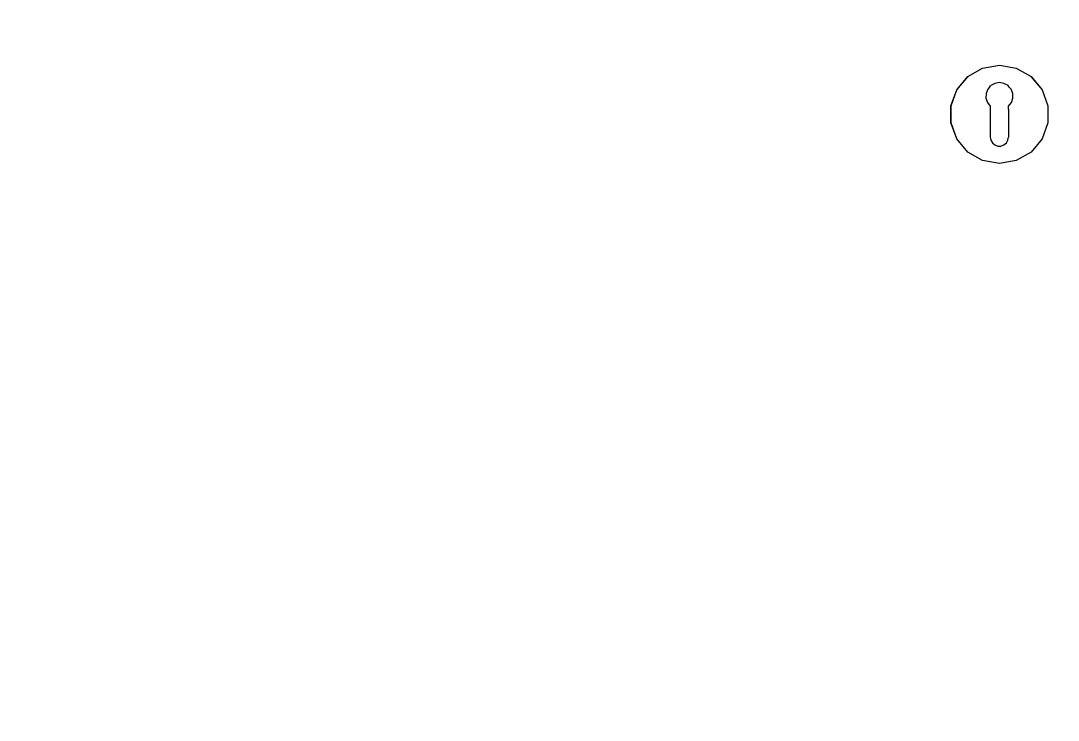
# Model space of a CAD drawing. Header units: millimetres. Extents: x -15634 to 67596, y -3027 to 55843.
# Drawn here: x 22729 to 23299, y 33063 to 33447 of the extents above; entities that cross this region are included whole.
import ezdxf

# ---------------------------------------------------------------- set-up
doc = ezdxf.new("R2010")
doc.units = ezdxf.units.MM
doc.header["$MEASUREMENT"] = 0
doc.set_wipeout_variables(frame=1)
doc.linetypes.add('Wipeout_Contour', pattern=[1000, 0, -1000])
doc.layers.add('Dimensioning - General', color=7, linetype='Continuous')
doc.layers.add('Structural - Bearing', color=7, linetype='Continuous')
for name, color, linetype, lineweight, true_color in [('Dimensioning - General_Pen_No__61', 7, 'Continuous', 20, 0x6a6a6a), ('Dimensioning - General_Pen_No__88', 7, 'Continuous', 20, 0xfd4435), ('Structural - Bearing_Pen_No__82', 7, 'Continuous', 20, 0xaaaaaa)]:
    doc.layers.add(name, color=color, linetype=linetype, lineweight=lineweight, true_color=true_color)
doc.styles.add('GENERATED_STYLE_6', font='calibril.ttf')
doc.dimstyles.new('GENERATED_STYLE__3', dxfattribs={"dimtxt": 195.999997, "dimasz": 106.4, "dimexe": 0.18, "dimexo": 0.0625, "dimgap": 0.09, "dimtad": 1, "dimdec": 0, "dimlfac": 0.1, "dimzin": 0, "dimdsep": 46, "dimtxsty": 'GENERATED_STYLE_6', "dimblk": 'ARROWHEAD_2', "dimblk1": 'ARROWHEAD_2', "dimblk2": 'ARROWHEAD_2', "dimcen": 0.09, "dimse1": 1, "dimse2": 1, "dimclrd": 256, "dimclre": 256, "dimclrt": 256, "dimadec": 0, "dimazin": 0, "dimtfac": 1, "dimtdec": 4, "dimtmove": 0, "dimatfit": 3, "dimfxl": 1, "dimtolj": 1, "dimtzin": 0, "dimarcsym": 0})

# ---------------------------------------------------------------- blocks, each defined once
blk = doc.blocks.new('*D57')
at = {"layer": 'Dimensioning - General_Pen_No__61', "color": 251, "linetype": 'Continuous', "lineweight": 20, "true_color": 0x6a6a6a, "transparency": 16777216}
for p, q in [((27454.43, 35136.02), (27594.43, 35055.19)), ((27629.43, 35095.6), (27419.43, 35095.6)), ((27524.43, 32395.6), (27524.43, 35095.6)), ((27454.43, 32436.02), (27594.43, 32355.19)), ((27629.43, 32395.6), (27419.43, 32395.6))]:
    blk.add_line(p, q, dxfattribs=at)
at = {"layer": 'Dimensioning - General_Pen_No__88', "color": 20, "lineweight": 20, "true_color": 0xfd4435, "transparency": 16777216, "char_height": 196, "attachment_point": 7, "rotation": 90, "style": 'GENERATED_STYLE_6'}
for s, insert in [('\\A1;{\\pql;\\fCalibri Light|b0|i0|c0|p34;20}', (27485.23, 34737.36)), ('\\A1;{\\pql;\\fCalibri Light|b0|i0|c0|p34;270}', (27485.23, 33507.27))]:
    blk.add_mtext(s, dxfattribs=dict(at, insert=insert))
blk = doc.blocks.new('ARROWHEAD_2')
at = {"color": 0, "linetype": 'Continuous', "lineweight": 0}
for p, q in [((-0.3781, -0.655), (0.3781, 0.655)), ((0, 0), (-1, 0))]:
    blk.add_line(p, q, dxfattribs=at)
blk = doc.blocks.new('*D105')
at = {"layer": 'Dimensioning - General_Pen_No__61', "color": 251, "linetype": 'Continuous', "lineweight": 20, "true_color": 0x6a6a6a, "transparency": 16777216}
for p, q in [((28004.43, 35136.02), (28144.43, 35055.19)), ((28179.43, 35095.6), (27969.43, 35095.6)), ((28074.43, 32395.6), (28074.43, 35095.6)), ((28004.43, 32436.02), (28144.43, 32355.19)), ((28179.43, 32395.6), (27969.43, 32395.6))]:
    blk.add_line(p, q, dxfattribs=at)
at = {"layer": 'Dimensioning - General_Pen_No__88', "color": 20, "lineweight": 20, "true_color": 0xfd4435, "transparency": 16777216, "char_height": 196, "attachment_point": 7, "rotation": 90, "style": 'GENERATED_STYLE_6'}
for s, insert in [('\\A1;{\\pql;\\fCalibri Light|b0|i0|c0|p34;20}', (28035.23, 34737.36)), ('\\A1;{\\pql;\\fCalibri Light|b0|i0|c0|p34;270}', (28035.23, 33507.27))]:
    blk.add_mtext(s, dxfattribs=dict(at, insert=insert))
blk = doc.blocks.new('*D131')
at = {"layer": 'Dimensioning - General_Pen_No__61', "color": 251, "linetype": 'Continuous', "lineweight": 20, "true_color": 0x6a6a6a, "transparency": 16777216}
for p, q in [((28554.43, 35336.02), (28694.43, 35255.19)), ((28729.43, 35295.6), (28519.43, 35295.6)), ((28624.43, 32395.6), (28624.43, 35295.6)), ((28554.43, 32436.02), (28694.43, 32355.19)), ((28729.43, 32395.6), (28519.43, 32395.6))]:
    blk.add_line(p, q, dxfattribs=at)
at = {"layer": 'Dimensioning - General_Pen_No__88', "color": 20, "lineweight": 20, "true_color": 0xfd4435, "transparency": 16777216, "insert": (28585.23, 33607.27), "char_height": 196, "attachment_point": 7, "rotation": 90, "style": 'GENERATED_STYLE_6'}
blk.add_mtext('\\A1;{\\pql;\\fCalibri Light|b0|i0|c0|p34;290}', dxfattribs=at)
blk = doc.blocks.new('*D153')
at = {"layer": 'Dimensioning - General_Pen_No__61', "color": 251, "linetype": 'Continuous', "lineweight": 20, "true_color": 0x6a6a6a, "transparency": 16777216}
for p, q in [((34964.93, 35136.02), (35104.93, 35055.19)), ((35139.93, 35095.6), (34929.93, 35095.6)), ((35034.93, 32395.6), (35034.93, 35095.6)), ((34964.93, 32436.02), (35104.93, 32355.19)), ((35139.93, 32395.6), (34929.93, 32395.6))]:
    blk.add_line(p, q, dxfattribs=at)
at = {"layer": 'Dimensioning - General_Pen_No__88', "color": 20, "lineweight": 20, "true_color": 0xfd4435, "transparency": 16777216, "char_height": 196, "attachment_point": 7, "rotation": 90, "style": 'GENERATED_STYLE_6'}
for s, insert in [('\\A1;{\\pql;\\fCalibri Light|b0|i0|c0|p34;20}', (34995.73, 34737.36)), ('\\A1;{\\pql;\\fCalibri Light|b0|i0|c0|p34;270}', (34995.73, 33507.27))]:
    blk.add_mtext(s, dxfattribs=dict(at, insert=insert))
blk = doc.blocks.new('*D201')
at = {"layer": 'Dimensioning - General_Pen_No__61', "color": 251, "linetype": 'Continuous', "lineweight": 20, "true_color": 0x6a6a6a, "transparency": 16777216}
for p, q in [((35514.93, 35136.02), (35654.93, 35055.19)), ((35689.93, 35095.6), (35479.93, 35095.6)), ((35584.93, 32395.6), (35584.93, 35095.6)), ((35514.93, 32436.02), (35654.93, 32355.19)), ((35689.93, 32395.6), (35479.93, 32395.6))]:
    blk.add_line(p, q, dxfattribs=at)
at = {"layer": 'Dimensioning - General_Pen_No__88', "color": 20, "lineweight": 20, "true_color": 0xfd4435, "transparency": 16777216, "char_height": 196, "attachment_point": 7, "rotation": 90, "style": 'GENERATED_STYLE_6'}
for s, insert in [('\\A1;{\\pql;\\fCalibri Light|b0|i0|c0|p34;20}', (35545.73, 34737.36)), ('\\A1;{\\pql;\\fCalibri Light|b0|i0|c0|p34;270}', (35545.73, 33507.27))]:
    blk.add_mtext(s, dxfattribs=dict(at, insert=insert))
blk = doc.blocks.new('*D227')
at = {"layer": 'Dimensioning - General_Pen_No__61', "color": 251, "linetype": 'Continuous', "lineweight": 20, "true_color": 0x6a6a6a, "transparency": 16777216}
for p, q in [((36064.93, 35336.02), (36204.93, 35255.19)), ((36239.93, 35295.6), (36029.93, 35295.6)), ((36134.93, 32395.6), (36134.93, 35295.6)), ((36064.93, 32436.02), (36204.93, 32355.19)), ((36239.93, 32395.6), (36029.93, 32395.6))]:
    blk.add_line(p, q, dxfattribs=at)
at = {"layer": 'Dimensioning - General_Pen_No__88', "color": 20, "lineweight": 20, "true_color": 0xfd4435, "transparency": 16777216, "insert": (36095.73, 33607.27), "char_height": 196, "attachment_point": 7, "rotation": 90, "style": 'GENERATED_STYLE_6'}
blk.add_mtext('\\A1;{\\pql;\\fCalibri Light|b0|i0|c0|p34;290}', dxfattribs=at)

msp = doc.modelspace()

# ---------------------------------------------------------------- wipeouts: each hides what was drawn before it
at = {"color": 254, "linetype": 'Wipeout_Contour', "lineweight": 0, "ltscale": 284957.419971}
msp.add_wipeout([(23259.95, 33409.39), (23260.93, 33410.53), (23257.17, 33420.88), (23249.08, 33416.21), (23259, 33404.39), (23258.98, 33404.44), (23259.04, 33407)], dxfattribs=at).dxf.layer = 'Structural - Bearing'
at = {"color": 254, "linetype": 'Wipeout_Contour', "lineweight": 0, "ltscale": 203418.162499}
msp.add_wipeout([(23257.17, 33370.33), (23261.51, 33382.27), (23261.37, 33383.1), (23261.37, 33389.65), (23249.08, 33375)], dxfattribs=at).dxf.layer = 'Structural - Bearing'

# ---------------------------------------------------------------- next in the draw order: wipeouts: each hides what was drawn before it
at = {"color": 254, "linetype": 'Wipeout_Contour', "lineweight": 0, "ltscale": 244215.625509}
msp.add_wipeout([(23259.79, 33402.02), (23259, 33404.39), (23249.08, 33416.21), (23243.07, 33409.05), (23261.37, 33398.49), (23261.37, 33400)], dxfattribs=at).dxf.layer = 'Structural - Bearing'
at = {"color": 254, "linetype": 'Wipeout_Contour', "lineweight": 0, "ltscale": 162740.809406}
msp.add_wipeout([(23261.37, 33389.65), (23261.37, 33392.72), (23243.07, 33382.15), (23249.08, 33375)], dxfattribs=at).dxf.layer = 'Structural - Bearing'

# ---------------------------------------------------------------- next in the draw order: wipeouts: each hides what was drawn before it
at = {"color": 254, "linetype": 'Wipeout_Contour', "lineweight": 0, "ltscale": 162850.042127}
msp.add_wipeout([(23249.01, 33416.29), (23249.08, 33416.21), (23257.17, 33420.88), (23257.13, 33420.98)], dxfattribs=at).dxf.layer = 'Structural - Bearing'

# ---------------------------------------------------------------- next in the draw order: wipeouts: each hides what was drawn before it
at = {"color": 254, "linetype": 'Wipeout_Contour', "lineweight": 0, "ltscale": 244290.163902}
msp.add_wipeout([(23261.62, 33411.33), (23263.85, 33412.59), (23266.37, 33413.03), (23266.37, 33422.5), (23257.17, 33420.88), (23260.93, 33410.53)], dxfattribs=at).dxf.layer = 'Structural - Bearing'

# ---------------------------------------------------------------- next in the draw order: wipeouts: each hides what was drawn before it
at = {"color": 254, "linetype": 'Wipeout_Contour', "lineweight": 0, "ltscale": 162880.183293}
msp.add_wipeout([(23257.13, 33420.98), (23257.17, 33420.88), (23266.37, 33422.5), (23266.37, 33422.6)], dxfattribs=at).dxf.layer = 'Structural - Bearing'
at = {"color": 254, "linetype": 'Wipeout_Contour', "lineweight": 0, "ltscale": 162788.198254}
msp.add_wipeout([(23261.37, 33396.49), (23261.37, 33398.49), (23243.07, 33409.05), (23239.88, 33400.28)], dxfattribs=at).dxf.layer = 'Structural - Bearing'

# ---------------------------------------------------------------- next in the draw order: wipeouts: each hides what was drawn before it
at = {"color": 254, "linetype": 'Wipeout_Contour', "lineweight": 0, "ltscale": 244315.899566}
msp.add_wipeout([(23268.89, 33412.59), (23271.11, 33411.33), (23271.8, 33410.53), (23275.57, 33420.88), (23266.37, 33422.5), (23266.37, 33413.03)], dxfattribs=at).dxf.layer = 'Structural - Bearing'
at = {"color": 254, "linetype": 'Wipeout_Contour', "lineweight": 0, "ltscale": 162814.457099}
msp.add_wipeout([(23242.98, 33409.1), (23243.07, 33409.05), (23249.08, 33416.21), (23249.01, 33416.29)], dxfattribs=at).dxf.layer = 'Structural - Bearing'
at = {"color": 254, "linetype": 'Wipeout_Contour', "lineweight": 0, "ltscale": 162753.151379}
msp.add_wipeout([(23261.37, 33392.72), (23261.37, 33394.72), (23239.88, 33390.93), (23243.07, 33382.15)], dxfattribs=at).dxf.layer = 'Structural - Bearing'

# ---------------------------------------------------------------- next in the draw order: linework, layer by layer
at = {"layer": 'Structural - Bearing_Pen_No__82', "color": 253, "linetype": 'Continuous', "lineweight": 20, "true_color": 0xaaaaaa}
msp.add_line((23249.01, 33416.29), (23257.13, 33420.98), dxfattribs=at)

# ---------------------------------------------------------------- next in the draw order: wipeouts: each hides what was drawn before it
at = {"color": 254, "linetype": 'Wipeout_Contour', "lineweight": 0, "ltscale": 162901.252907}
msp.add_wipeout([(23266.37, 33422.6), (23266.37, 33422.5), (23275.57, 33420.88), (23275.6, 33420.98)], dxfattribs=at).dxf.layer = 'Structural - Bearing'
at = {"color": 254, "linetype": 'Wipeout_Contour', "lineweight": 0, "ltscale": 162768.933872}
msp.add_wipeout([(23261.37, 33394.72), (23261.37, 33396.49), (23239.88, 33400.28), (23239.88, 33390.93)], dxfattribs=at).dxf.layer = 'Structural - Bearing'
at = {"color": 254, "linetype": 'Wipeout_Contour', "lineweight": 0, "ltscale": 325474.477111}
msp.add_wipeout([(23261.67, 33381.39), (23261.51, 33382.27), (23257.17, 33370.33), (23266.37, 33368.7), (23266.37, 33378.18), (23265.5, 33378.18), (23263.87, 33378.77), (23262.54, 33379.89)], dxfattribs=at).dxf.layer = 'Structural - Bearing'

# ---------------------------------------------------------------- next in the draw order: linework, layer by layer
at = {"layer": 'Structural - Bearing_Pen_No__82', "color": 253, "linetype": 'Continuous', "lineweight": 20, "true_color": 0xaaaaaa}
msp.add_line((23257.13, 33420.98), (23266.37, 33422.6), dxfattribs=at)

# ---------------------------------------------------------------- next in the draw order: wipeouts: each hides what was drawn before it
at = {"color": 254, "linetype": 'Wipeout_Contour', "lineweight": 0, "ltscale": 285028.326784}
msp.add_wipeout([(23272.78, 33409.39), (23273.7, 33407), (23273.76, 33404.44), (23273.74, 33404.39), (23283.66, 33416.21), (23275.57, 33420.88), (23271.8, 33410.53)], dxfattribs=at).dxf.layer = 'Structural - Bearing'
at = {"color": 254, "linetype": 'Wipeout_Contour', "lineweight": 0, "ltscale": 162777.718218}
msp.add_wipeout([(23239.78, 33400.29), (23239.88, 33400.28), (23243.07, 33409.05), (23242.98, 33409.1)], dxfattribs=at).dxf.layer = 'Structural - Bearing'
at = {"color": 254, "linetype": 'Wipeout_Contour', "lineweight": 0, "ltscale": 325505.50538}
msp.add_wipeout([(23267.24, 33378.18), (23266.37, 33378.18), (23266.37, 33368.7), (23275.57, 33370.33), (23271.22, 33382.27), (23271.07, 33381.39), (23270.2, 33379.89), (23268.87, 33378.77)], dxfattribs=at).dxf.layer = 'Structural - Bearing'
at = {"color": 254, "linetype": 'Wipeout_Contour', "lineweight": 0, "ltscale": 162699.147471}
msp.add_wipeout([(23257.13, 33370.23), (23257.17, 33370.33), (23249.08, 33375), (23249.01, 33374.92)], dxfattribs=at).dxf.layer = 'Structural - Bearing'

# ---------------------------------------------------------------- next in the draw order: linework, layer by layer
at = {"layer": 'Structural - Bearing_Pen_No__82', "color": 253, "linetype": 'Continuous', "lineweight": 20, "true_color": 0xaaaaaa}
msp.add_line((23242.98, 33409.1), (23249.01, 33416.29), dxfattribs=at)

# ---------------------------------------------------------------- next in the draw order: wipeouts: each hides what was drawn before it
at = {"color": 254, "linetype": 'Wipeout_Contour', "lineweight": 0, "ltscale": 162910.705464}
msp.add_wipeout([(23275.6, 33420.98), (23275.57, 33420.88), (23283.66, 33416.21), (23283.72, 33416.29)], dxfattribs=at).dxf.layer = 'Structural - Bearing'
at = {"color": 254, "linetype": 'Wipeout_Contour', "lineweight": 0, "ltscale": 203466.736369}
msp.add_wipeout([(23283.66, 33375), (23271.37, 33389.65), (23271.37, 33383.1), (23271.22, 33382.27), (23275.57, 33370.33)], dxfattribs=at).dxf.layer = 'Structural - Bearing'
at = {"color": 254, "linetype": 'Wipeout_Contour', "lineweight": 0, "ltscale": 162702.449812}
msp.add_wipeout([(23249.01, 33374.92), (23249.08, 33375), (23243.07, 33382.15), (23242.98, 33382.1)], dxfattribs=at).dxf.layer = 'Structural - Bearing'
at = {"color": 254, "linetype": 'Wipeout_Contour', "lineweight": 0, "ltscale": 162708.611395}
msp.add_wipeout([(23266.37, 33368.6), (23266.37, 33368.7), (23257.17, 33370.33), (23257.13, 33370.23)], dxfattribs=at).dxf.layer = 'Structural - Bearing'

# ---------------------------------------------------------------- next in the draw order: linework, layer by layer
at = {"layer": 'Structural - Bearing_Pen_No__82', "color": 253, "linetype": 'Continuous', "lineweight": 20, "true_color": 0xaaaaaa}
for p, q in [((23266.37, 33422.6), (23275.6, 33420.98)), ((23257.13, 33370.23), (23249.01, 33374.92))]:
    msp.add_line(p, q, dxfattribs=at)

# ---------------------------------------------------------------- next in the draw order: wipeouts: each hides what was drawn before it
at = {"color": 254, "linetype": 'Wipeout_Contour', "lineweight": 0, "ltscale": 244290.662653}
msp.add_wipeout([(23272.95, 33402.02), (23271.37, 33400), (23271.37, 33398.49), (23289.66, 33409.05), (23283.66, 33416.21), (23273.74, 33404.39)], dxfattribs=at).dxf.layer = 'Structural - Bearing'
at = {"color": 254, "linetype": 'Wipeout_Contour', "lineweight": 0, "ltscale": 162718.119492}
msp.add_wipeout([(23242.98, 33382.1), (23243.07, 33382.15), (23239.88, 33390.93), (23239.78, 33390.92)], dxfattribs=at).dxf.layer = 'Structural - Bearing'
at = {"color": 254, "linetype": 'Wipeout_Contour', "lineweight": 0, "ltscale": 162729.702576}
msp.add_wipeout([(23275.6, 33370.23), (23275.57, 33370.33), (23266.37, 33368.7), (23266.37, 33368.6)], dxfattribs=at).dxf.layer = 'Structural - Bearing'

# ---------------------------------------------------------------- next in the draw order: linework, layer by layer
at = {"layer": 'Structural - Bearing_Pen_No__82', "color": 253, "linetype": 'Continuous', "lineweight": 20, "true_color": 0xaaaaaa}
for p, q in [((23249.01, 33374.92), (23242.98, 33382.1)), ((23266.37, 33368.6), (23257.13, 33370.23))]:
    msp.add_line(p, q, dxfattribs=at)

# ---------------------------------------------------------------- next in the draw order: wipeouts: each hides what was drawn before it
at = {"color": 254, "linetype": 'Wipeout_Contour', "lineweight": 0, "ltscale": 162907.407216}
msp.add_wipeout([(23283.72, 33416.29), (23283.66, 33416.21), (23289.66, 33409.05), (23289.75, 33409.1)], dxfattribs=at).dxf.layer = 'Structural - Bearing'
at = {"color": 254, "linetype": 'Wipeout_Contour', "lineweight": 0, "ltscale": 162744.262337}
msp.add_wipeout([(23239.78, 33390.92), (23239.88, 33390.93), (23239.88, 33400.28), (23239.78, 33400.29)], dxfattribs=at).dxf.layer = 'Structural - Bearing'

# ---------------------------------------------------------------- next in the draw order: linework, layer by layer
at = {"layer": 'Structural - Bearing_Pen_No__82', "color": 253, "linetype": 'Continuous', "lineweight": 20, "true_color": 0xaaaaaa}
for p, q in [((23275.6, 33420.98), (23283.72, 33416.29)), ((23239.78, 33400.29), (23242.98, 33409.1)), ((23239.78, 33390.92), (23239.78, 33400.29)), ((23242.98, 33382.1), (23239.78, 33390.92))]:
    msp.add_line(p, q, dxfattribs=at)

# ---------------------------------------------------------------- next in the draw order: wipeouts: each hides what was drawn before it
at = {"color": 254, "linetype": 'Wipeout_Contour', "lineweight": 0, "ltscale": 162856.711396}
msp.add_wipeout([(23271.37, 33398.49), (23271.37, 33396.49), (23292.86, 33400.28), (23289.66, 33409.05)], dxfattribs=at).dxf.layer = 'Structural - Bearing'

# ---------------------------------------------------------------- next in the draw order: wipeouts: each hides what was drawn before it
at = {"color": 254, "linetype": 'Wipeout_Contour', "lineweight": 0, "ltscale": 162891.755178}
msp.add_wipeout([(23289.75, 33409.1), (23289.66, 33409.05), (23292.86, 33400.28), (23292.96, 33400.29)], dxfattribs=at).dxf.layer = 'Structural - Bearing'

# ---------------------------------------------------------------- next in the draw order: linework, layer by layer
at = {"layer": 'Structural - Bearing_Pen_No__82', "color": 253, "linetype": 'Continuous', "lineweight": 20, "true_color": 0xaaaaaa}
msp.add_line((23283.72, 33416.29), (23289.75, 33409.1), dxfattribs=at)

# ---------------------------------------------------------------- next in the draw order: wipeouts: each hides what was drawn before it
at = {"color": 254, "linetype": 'Wipeout_Contour', "lineweight": 0, "ltscale": 162840.940414}
msp.add_wipeout([(23271.37, 33396.49), (23271.37, 33394.72), (23292.86, 33390.93), (23292.86, 33400.28)], dxfattribs=at).dxf.layer = 'Structural - Bearing'

# ---------------------------------------------------------------- next in the draw order: wipeouts: each hides what was drawn before it
at = {"color": 254, "linetype": 'Wipeout_Contour', "lineweight": 0, "ltscale": 162821.685188}
msp.add_wipeout([(23271.37, 33394.72), (23271.37, 33392.72), (23289.66, 33382.15), (23292.86, 33390.93)], dxfattribs=at).dxf.layer = 'Structural - Bearing'

# ---------------------------------------------------------------- next in the draw order: wipeouts: each hides what was drawn before it
at = {"color": 254, "linetype": 'Wipeout_Contour', "lineweight": 0, "ltscale": 162865.635085}
msp.add_wipeout([(23292.96, 33400.29), (23292.86, 33400.28), (23292.86, 33390.93), (23292.96, 33390.92)], dxfattribs=at).dxf.layer = 'Structural - Bearing'
at = {"color": 254, "linetype": 'Wipeout_Contour', "lineweight": 0, "ltscale": 162799.036078}
msp.add_wipeout([(23271.37, 33392.72), (23271.37, 33389.65), (23283.66, 33375), (23289.66, 33382.15)], dxfattribs=at).dxf.layer = 'Structural - Bearing'

# ---------------------------------------------------------------- next in the draw order: linework, layer by layer
at = {"layer": 'Structural - Bearing_Pen_No__82', "color": 253, "linetype": 'Continuous', "lineweight": 20, "true_color": 0xaaaaaa}
msp.add_line((23289.75, 33409.1), (23292.96, 33400.29), dxfattribs=at)

# ---------------------------------------------------------------- next in the draw order: wipeouts: each hides what was drawn before it
at = {"color": 254, "linetype": 'Wipeout_Contour', "lineweight": 0, "ltscale": 1098976.278525671}
msp.add_wipeout([(23258.98, 33404.44), (23259.79, 33402.02), (23261.37, 33400), (23261.37, 33383.1), (23261.67, 33381.39), (23262.54, 33379.89), (23263.87, 33378.77), (23265.5, 33378.18), (23267.24, 33378.18), (23268.87, 33378.77), (23270.2, 33379.89), (23271.07, 33381.39), (23271.37, 33383.1), (23271.37, 33400), (23272.95, 33402.02), (23273.74, 33404.39), (23273.76, 33404.44), (23273.7, 33407), (23272.78, 33409.39), (23271.8, 33410.53), (23271.11, 33411.33), (23268.89, 33412.59), (23266.37, 33413.03), (23263.85, 33412.59), (23261.62, 33411.33), (23259.95, 33409.39), (23259.04, 33407)], dxfattribs=at).dxf.layer = 'Structural - Bearing'
at = {"color": 254, "linetype": 'Wipeout_Contour', "lineweight": 0, "ltscale": 162832.196939}
msp.add_wipeout([(23292.96, 33390.92), (23292.86, 33390.93), (23289.66, 33382.15), (23289.75, 33382.1)], dxfattribs=at).dxf.layer = 'Structural - Bearing'
at = {"color": 254, "linetype": 'Wipeout_Contour', "lineweight": 0, "ltscale": 162759.865345}
msp.add_wipeout([(23283.72, 33374.92), (23283.66, 33375), (23275.57, 33370.33), (23275.6, 33370.23)], dxfattribs=at).dxf.layer = 'Structural - Bearing'

# ---------------------------------------------------------------- next in the draw order: linework, layer by layer
at = {"layer": 'Structural - Bearing_Pen_No__82', "color": 253, "linetype": 'Continuous', "lineweight": 20, "true_color": 0xaaaaaa}
for p, q in [((23260.93, 33410.53), (23261.62, 33411.33)), ((23263.85, 33412.59), (23261.62, 33411.33)), ((23266.37, 33413.03), (23263.85, 33412.59)), ((23268.89, 33412.59), (23266.37, 33413.03)), ((23271.11, 33411.33), (23268.89, 33412.59)), ((23271.8, 33410.53), (23271.11, 33411.33)), ((23259.04, 33407), (23258.98, 33404.44)), ((23259.95, 33409.39), (23259.04, 33407)), ((23260.93, 33410.53), (23259.95, 33409.39)), ((23271.8, 33410.53), (23272.78, 33409.39)), ((23273.7, 33407), (23272.78, 33409.39)), ((23273.76, 33404.44), (23273.7, 33407)), ((23259, 33404.39), (23259.79, 33402.02)), ((23259.79, 33402.02), (23261.37, 33400)), ((23261.37, 33400), (23261.37, 33398.49)), ((23271.37, 33400), (23272.95, 33402.02)), ((23271.37, 33398.49), (23271.37, 33400)), ((23272.95, 33402.02), (23273.74, 33404.39)), ((23292.96, 33400.29), (23292.96, 33390.92)), ((23261.37, 33398.49), (23261.37, 33396.49)), ((23261.37, 33396.49), (23261.37, 33394.72)), ((23261.37, 33394.72), (23261.37, 33392.72)), ((23271.37, 33398.49), (23271.37, 33396.49)), ((23271.37, 33396.49), (23271.37, 33394.72)), ((23271.37, 33394.72), (23271.37, 33392.72)), ((23261.37, 33392.72), (23261.37, 33389.65)), ((23261.37, 33389.65), (23261.37, 33383.1)), ((23271.37, 33392.72), (23271.37, 33389.65)), ((23271.37, 33389.65), (23271.37, 33383.1)), ((23261.37, 33383.1), (23261.51, 33382.27)), ((23261.51, 33382.27), (23261.67, 33381.39)), ((23271.07, 33381.39), (23271.22, 33382.27)), ((23271.22, 33382.27), (23271.37, 33383.1)), ((23261.67, 33381.39), (23262.54, 33379.89)), ((23262.54, 33379.89), (23263.87, 33378.77)), ((23263.87, 33378.77), (23265.5, 33378.18)), ((23265.5, 33378.18), (23266.37, 33378.18)), ((23266.37, 33378.18), (23267.24, 33378.18)), ((23267.24, 33378.18), (23268.87, 33378.77)), ((23268.87, 33378.77), (23270.2, 33379.89)), ((23270.2, 33379.89), (23271.07, 33381.39)), ((23275.6, 33370.23), (23266.37, 33368.6))]:
    msp.add_line(p, q, dxfattribs=at)

# ---------------------------------------------------------------- next in the draw order: wipeouts: each hides what was drawn before it
at = {"color": 254, "linetype": 'Wipeout_Contour', "lineweight": 0, "ltscale": 162795.461938}
msp.add_wipeout([(23289.75, 33382.1), (23289.66, 33382.15), (23283.66, 33375), (23283.72, 33374.92)], dxfattribs=at).dxf.layer = 'Structural - Bearing'

# ---------------------------------------------------------------- next in the draw order: linework, layer by layer
at = {"layer": 'Structural - Bearing_Pen_No__82', "color": 253, "linetype": 'Continuous', "lineweight": 20, "true_color": 0xaaaaaa}
for p, q in [((23292.96, 33390.92), (23289.75, 33382.1)), ((23289.75, 33382.1), (23283.72, 33374.92)), ((23283.72, 33374.92), (23275.6, 33370.23))]:
    msp.add_line(p, q, dxfattribs=at)

# ---------------------------------------------------------------- next in the draw order: dimensions: what is measured, and where the dimension line sits
at = {"layer": 'Dimensioning - General', "color": 251, "linetype": 'Continuous', "lineweight": 20, "true_color": 0x6a6a6a}
for base, p1, p2, picture, middle in [((28624.43, 35295.6), (2262.36, 32395.6), (2086.67, 35295.6), '*D131', (28487.23, 33831.4)), ((36134.93, 35295.6), (9772.86, 32395.6), (9597.17, 35295.6), '*D227', (35997.73, 33831.4)), ((28074.43, 35095.6), (-270.89, 32395.6), (-397.74, 35095.6), '*D105', (27937.23, 33731.4)), ((27524.43, 35095.6), (48.77, 32395.6), (88.92, 35095.6), '*D57', (27387.23, 33731.4)), ((35584.93, 35095.6), (7239.61, 32395.6), (7112.76, 35095.6), '*D201', (35447.73, 33731.4)), ((35034.93, 35095.6), (7559.27, 32395.6), (7599.42, 35095.6), '*D153', (34897.73, 33731.4))]:
    dim = msp.add_linear_dim(base=base, p1=p1, p2=p2, angle=90, dimstyle='GENERATED_STYLE__3', dxfattribs=at)
    dim.commit()
    dim.dimension.update_dxf_attribs({"geometry": picture, "text_midpoint": middle, "dimtype": 160, "text_rotation": 90})

doc.saveas('drawing.dxf')
